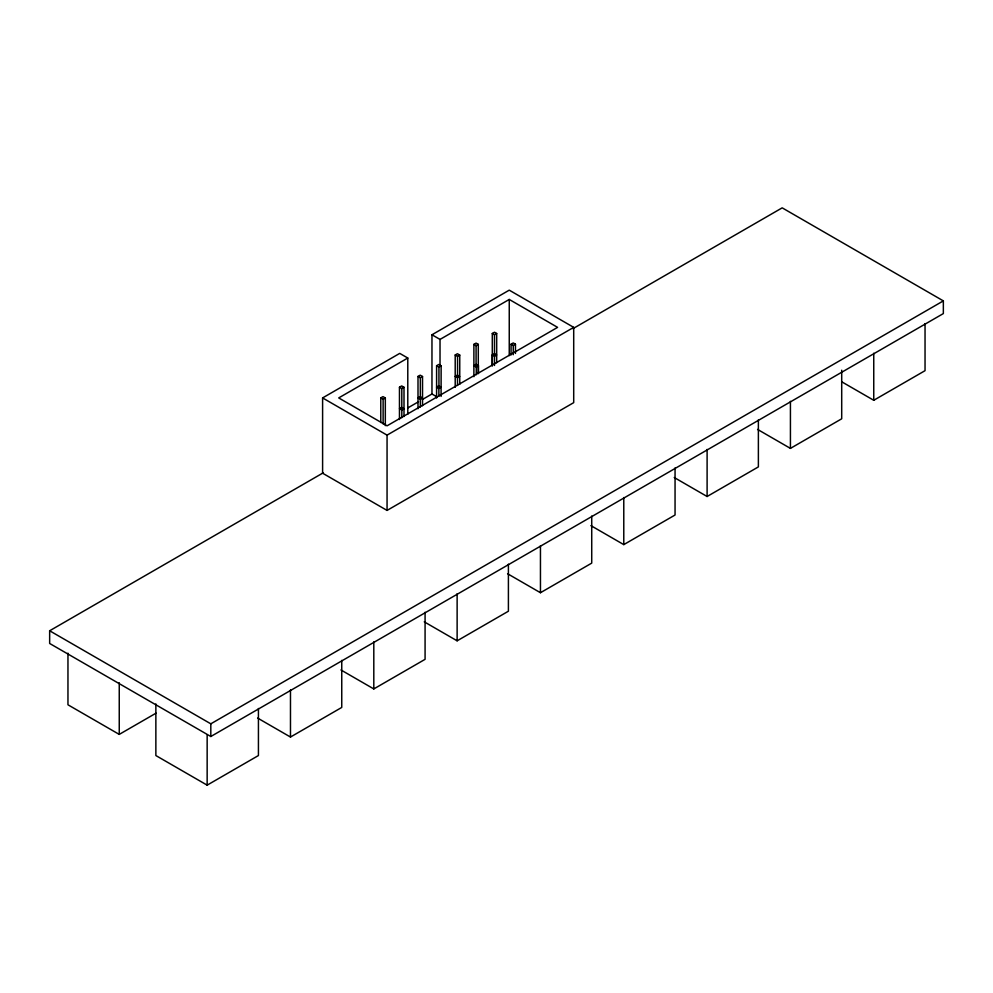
<?xml version="1.0" encoding="UTF-8"?>
<svg xmlns="http://www.w3.org/2000/svg" width="993" height="993" viewBox="0 0 993 993"><rect width="100%" height="100%" fill="white"/><g stroke="black" fill="none" stroke-linecap="round" stroke-linejoin="round"><path stroke-width="1.49" d="M422.559 399.409L431.967 393.985L431.967 334.765L509.248 290.155L573.706 327.367L573.706 402.649L387.059 510.414L322.601 473.202L322.601 397.92L399.732 353.384L407.788 358.026L407.788 414.205M407.788 358.026L338.712 397.92L387.059 425.823L557.594 327.367L509.248 299.452L440.023 339.42L431.967 334.765M380.778 422.497L380.778 397.883L382.988 396.617L385.321 397.97L385.321 425.649M399.459 419.493L399.459 387.196L401.668 385.929L404.002 387.282L404.002 416.501M418.003 408.731L418.003 376.434L420.2 375.168L422.534 376.521L422.534 405.74M436.597 398.019L436.597 365.722L438.794 364.456L441.14 365.809L441.078 396.43M455.204 387.295L455.204 354.998L457.401 353.731L459.747 355.084L459.747 384.303M492.292 365.784L492.292 333.487L494.489 332.221L496.686 333.487L496.686 362.706M473.884 376.67L473.884 344.372L476.081 343.106L478.291 344.372L478.291 373.604M492.292 333.487L494.489 334.753L496.686 333.487M380.778 397.883L383.124 399.236L385.321 397.97M399.459 387.196L401.805 388.548L404.002 387.282M418.003 376.434L420.337 377.787L422.534 376.521M436.597 365.722L438.943 367.087L441.14 365.809M455.204 354.998L457.55 356.35L459.747 355.084M473.884 344.372L476.081 345.651L478.291 344.372M492.28 354.96L494.477 353.694L496.674 354.96L494.477 356.226L492.28 354.96L492.28 365.734M511.06 354.985L511.06 344.211L513.257 342.945L515.454 344.211L515.454 353.446M511.06 344.211L513.257 345.49L515.454 344.211M401.817 410.01L404.014 408.744L401.668 407.391L399.471 408.657L401.817 410.01L401.817 417.705M420.337 399.285L422.534 398.019L420.188 396.666L417.991 397.932L420.337 399.285L420.337 406.981M438.881 388.474L441.078 387.208L438.745 385.855L436.535 387.121L438.881 388.474L438.881 396.17M457.5 377.762L459.697 376.496L457.363 375.143L455.154 376.409L457.5 377.762L457.5 385.445M478.452 365.747L476.106 364.394L473.909 365.66L476.255 367.013L478.452 365.747L478.452 373.43M407.788 407.937L418.537 401.731M322.601 397.92L387.059 435.133L573.706 327.367M572.899 328.683L782.186 207.847L943.35 300.891L943.35 313.577L210.814 736.508L49.65 643.464L49.65 630.778L323.37 472.742M67.958 653.171L67.958 704.794L119.247 734.398L156.062 713.148M49.65 630.778L210.814 723.823L943.35 300.891M155.864 703.925L155.864 755.549L207.152 785.153L258.428 755.549L258.428 708.481M257.597 718.063L290.477 737.042L341.753 707.438L341.753 660.37M340.934 669.952L373.802 688.931L425.078 659.327L425.078 612.259M424.259 621.841L457.128 640.82L508.404 611.216L508.404 564.161M507.584 573.743L540.453 592.722L591.729 563.118L591.729 516.05M590.909 525.632L623.778 544.611L675.054 515.007L675.054 467.939M674.235 477.521L707.103 496.5L758.379 466.896L758.379 419.828M757.56 429.41L790.428 448.389L841.704 418.785L841.704 370.203M842.201 382.069L873.753 400.278L925.042 370.674L925.042 323.619M431.967 393.985L437.33 397.088M873.753 353.223L873.753 400.278M790.428 401.333L790.428 448.389M707.103 449.432L707.103 496.5M623.778 497.543L623.778 544.611M540.453 545.654L540.453 592.722M513.257 345.49L513.257 354.712M509.248 299.452L509.248 355.631M494.489 334.753L494.489 354.749M494.477 356.226L494.477 365.461M476.255 367.013L476.255 374.709M476.081 345.651L476.081 365.635M457.55 356.35L457.55 376.347M457.128 593.764L457.128 640.82M440.023 339.42L440.023 365.238M438.943 367.087L438.943 387.071M420.337 377.787L420.337 397.783M401.805 388.548L401.805 408.545M387.059 435.133L387.059 510.414M383.124 399.236L383.124 423.85M373.802 641.863L373.802 688.931M290.477 689.974L290.477 737.042M210.814 723.823L210.814 736.508M207.152 735.043L207.152 785.153M119.247 682.774L119.247 734.398"/></g></svg>
